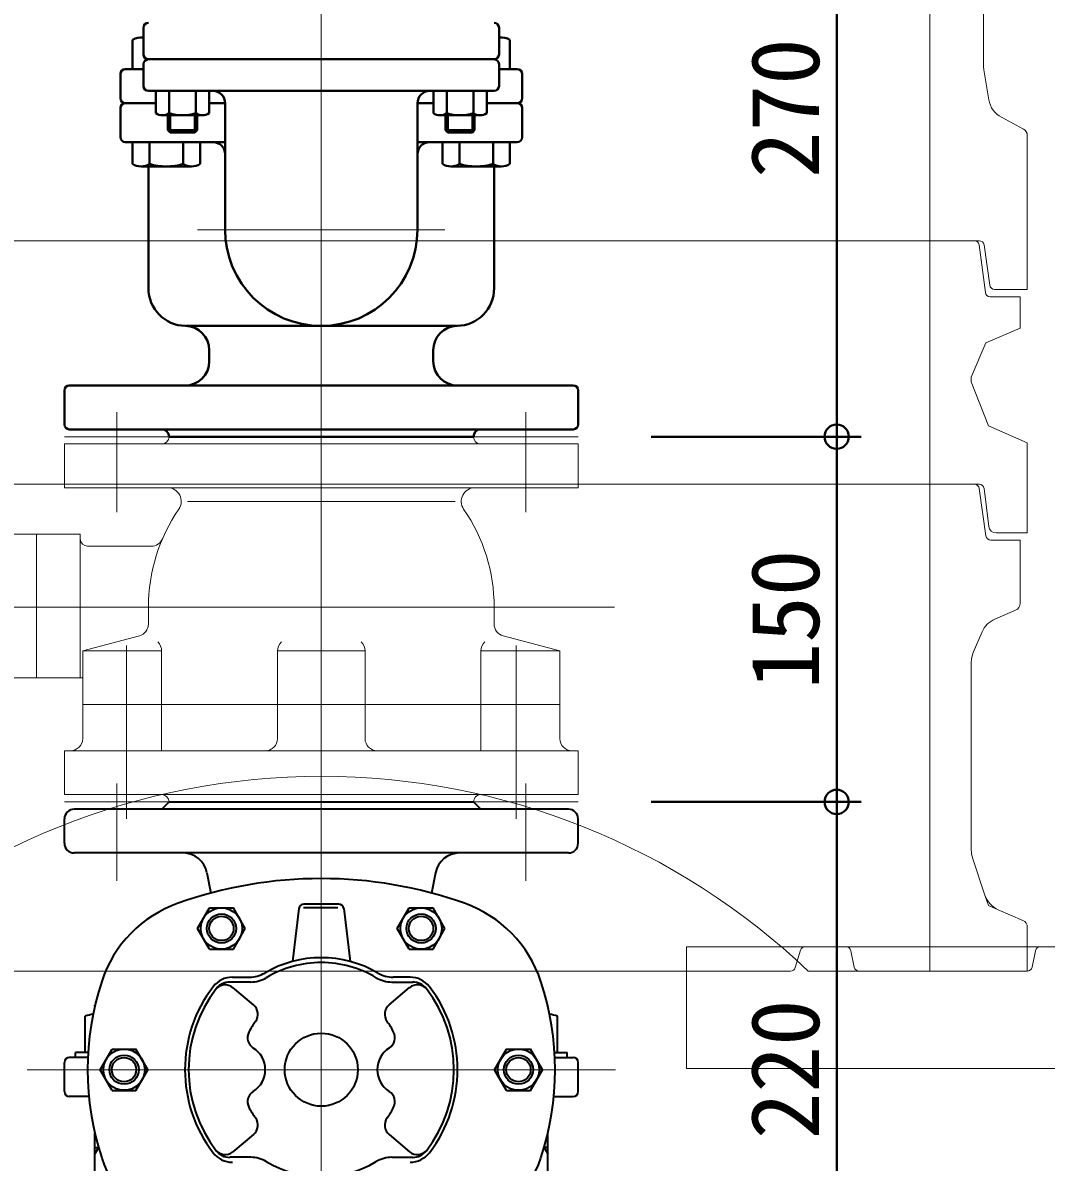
# Model space of a CAD drawing. Units: millimetres at full size, sheet at 1:20. Extents: x -5778 to 5792, y -3160 to 3160.
# Drawn here: x -997.4 to -577.1, y 1851.5 to 2319.5 of the extents above; entities that cross this region are included whole.
import ezdxf
from ezdxf.enums import TextEntityAlignment as Align

# ---------------------------------------------------------------- set-up
doc = ezdxf.new("R2010")
doc.units = ezdxf.units.MM
doc.header["$LTSCALE"] = 20
doc.header["$PDMODE"] = 32
doc.header["$PDSIZE"] = 10
for name, color, linetype, lineweight in [('0-7_TEMP01', 3, 'Continuous', 18), ('0-8_T字管', 6, 'Continuous', 35), ('0-9_躯体', 7, 'Continuous', 9), ('0-A_細線', 7, 'Continuous', 9), ('0-B_消火栓', 2, 'Continuous', 40), ('0-E_寸法', 1, 'Continuous', 40), ('1-3_補修弁', 7, 'Continuous', 9)]:
    doc.layers.add(name, color=color, linetype=linetype, lineweight=lineweight)
doc.styles.add('ＭＳ ゴシック', font='')
doc.styles.get('ＭＳ ゴシック').set_extended_font_data('MS Gothic')

msp = doc.modelspace()

# ---------------------------------------------------------------- linework, layer by layer
at = {"layer": '0-7_TEMP01'}
for p, q in [((-874.82, 2455.99), (-874.82, 2185.99)), ((-874.82, 2149.49), (-874.82, 2419.49)), ((-874.82, 2255.99), (-874.82, 1905.99)), ((-874.82, 2255.99), (-874.82, 2085.99)), ((-824.01, 2234.49), (-925.63, 2234.49)), ((-874.82, 2163.37), (-874.82, 1979.33)), ((-958.82, 2118.49), (-958.82, 2159.49)), ((-790.82, 2159.49), (-790.82, 2118.49)), ((-874.82, 2155.99), (-874.82, 1905.99)), ((-980.32, 2149.49), (-769.32, 2149.49)), ((-754.32, 2079.49), (-1068.21, 2079.49)), ((-954.82, 1992.48), (-954.82, 2063.78)), ((-794.82, 1992.48), (-794.82, 2063.78)), ((-874.82, 1532.15), (-874.82, 2017.68)), ((-958.82, 1967.02), (-958.82, 2007.07)), ((-790.82, 1967.02), (-790.82, 2007.07)), ((-980.32, 1999.48), (-769.32, 1999.48)), ((-874.82, 1978.32), (-874.82, 1618.49)), ((-1024.82, 1929.98), (-724.82, 1929.98)), ((-995.62, 1889.49), (-754.02, 1889.49))]:
    msp.add_line(p, q, dxfattribs=at)
at = {"layer": '0-8_T字管'}
for p, q in [((-937.32, 1999.48), (-940.32, 1996.48)), ((-937.32, 1999.48), (-812.32, 1999.48)), ((-812.32, 1999.48), (-809.32, 1996.48)), ((-773.32, 1996.48), (-976.32, 1996.48)), ((-980.32, 1982.49), (-980.32, 1992.48)), ((-769.32, 1982.49), (-769.32, 1992.48)), ((-773.32, 1978.49), (-976.32, 1978.49)), ((-921.76, 1970.37), (-920.16, 1962.05)), ((-827.88, 1970.37), (-829.48, 1962.05)), ((-867.6, 1957.43), (-882.04, 1957.43)), ((-925.62, 1947.49), (-920.72, 1955.97)), ((-920.72, 1955.97), (-910.92, 1955.97)), ((-906.02, 1947.49), (-910.92, 1955.97)), ((-884.04, 1955.67), (-886.66, 1933.93)), ((-867.99, 1955.97), (-882.09, 1955.97)), ((-865.61, 1955.67), (-862.98, 1933.93)), ((-843.62, 1947.49), (-838.72, 1955.97)), ((-838.72, 1955.97), (-828.92, 1955.97)), ((-824.02, 1947.49), (-828.92, 1955.97)), ((-920.72, 1938.99), (-925.62, 1947.49)), ((-910.92, 1938.99), (-906.02, 1947.49)), ((-838.72, 1938.99), (-843.62, 1947.49)), ((-828.92, 1938.99), (-824.02, 1947.49)), ((-920.72, 1938.99), (-910.92, 1938.99)), ((-838.72, 1938.99), (-828.92, 1938.99)), ((-903.8, 1925.49), (-912.44, 1925.49)), ((-911.31, 1927.49), (-904.35, 1927.49)), ((-845.83, 1925.49), (-837.2, 1925.49)), ((-838.33, 1927.49), (-845.29, 1927.49)), ((-902.64, 1916.1), (-911.08, 1923.18)), ((-847, 1916.1), (-838.56, 1923.18)), ((-967.82, 1915.99), (-967.75, 1915.99)), ((-967.82, 1915.69), (-967.82, 1915.99)), ((-781.82, 1915.99), (-781.89, 1915.99)), ((-781.82, 1915.69), (-781.82, 1915.99)), ((-971.82, 1896.48), (-971.82, 1911.41)), ((-777.82, 1896.48), (-777.82, 1911.41)), ((-975.82, 1894.48), (-975.82, 1896.48)), ((-970.61, 1896.48), (-975.82, 1896.48)), ((-965.62, 1889.49), (-960.72, 1897.97)), ((-960.72, 1897.97), (-950.92, 1897.97)), ((-784.02, 1889.49), (-788.92, 1897.97)), ((-779.03, 1896.48), (-773.82, 1896.48)), ((-773.82, 1894.48), (-773.82, 1896.48)), ((-980.32, 1880.48), (-980.32, 1892.48)), ((-970.71, 1894.48), (-978.32, 1894.48)), ((-778.93, 1894.48), (-771.32, 1894.48)), ((-769.32, 1880.48), (-769.32, 1892.48)), ((-960.72, 1881), (-965.62, 1889.49)), ((-798.72, 1881), (-803.62, 1889.49)), ((-788.92, 1881), (-784.02, 1889.49)), ((-970.29, 1878.49), (-978.32, 1878.49)), ((-960.72, 1881), (-950.92, 1881)), ((-798.72, 1881), (-788.92, 1881)), ((-779.35, 1878.49), (-771.32, 1878.49)), ((-967.82, 1827.49), (-967.82, 1863.27)), ((-902.64, 1862.88), (-911.08, 1855.79)), ((-847, 1862.88), (-838.56, 1855.79)), ((-781.82, 1827.49), (-781.82, 1863.27)), ((-966.32, 1857.49), (-967.82, 1854.89)), ((-967.82, 1857.49), (-966.32, 1857.49)), ((-903.8, 1853.49), (-912.44, 1853.49)), ((-845.83, 1853.49), (-837.2, 1853.49)), ((-783.32, 1857.49), (-781.82, 1854.89)), ((-781.82, 1857.49), (-783.32, 1857.49))]:
    msp.add_line(p, q, dxfattribs=at)
for points in [[(-950.92, 1881), (-946.02, 1889.49), (-950.92, 1897.97)], [(-803.62, 1889.49), (-798.72, 1897.97), (-788.92, 1897.97)]]:
    msp.add_lwpolyline(points, dxfattribs=at)
for centre, radius in [((-915.82, 1947.49), 8.48), ((-915.82, 1947.49), 6), ((-915.82, 1947.49), 5), ((-833.82, 1947.49), 8.48), ((-833.82, 1947.49), 6), ((-833.82, 1947.49), 5), ((-874.82, 1889.49), 15), ((-955.82, 1889.49), 8.48), ((-955.82, 1889.49), 6), ((-793.82, 1889.49), 8.48), ((-793.82, 1889.49), 6), ((-955.82, 1889.49), 5), ((-793.82, 1889.49), 5)]:
    msp.add_circle(centre, radius, dxfattribs=at)
for centre, radius, start, end in [((-976.32, 1992.48), 4, 90, 180), ((-773.32, 1992.48), 4, 0, 90), ((-976.32, 1982.49), 4, 180, 270), ((-773.32, 1982.49), 4, 270, 0), ((-931.58, 1968.49), 10, 10.886, 90), ((-818.06, 1968.49), 10, 90, 169.114), ((-874.82, 1791.98), 176, 70.493, 109.507), ((-916.56, 1909.81), 51, 109.507, 161.778), ((-882.04, 1955.43), 2, 90, 173.107), ((-867.6, 1955.43), 2, 6.893, 90), ((-833.08, 1909.81), 51, 18.222, 70.493), ((-874.82, 1889.49), 46, 59.683, 120.317), ((-874.82, 1889.49), 44, 90, 120.862), ((-874.82, 1889.49), 44, 59.138, 90), ((-904.35, 1939.99), 12.5, 270, 300.317), ((-845.29, 1939.99), 12.5, 239.683, 270), ((-854.82, 1889.49), 116, 161.778, 198.222), ((-874.82, 1889.49), 56, 142.505, 217.495), ((-911.31, 1917.48), 10, 90, 142.505), ((-914.3, 1919.34), 5, 50, 142.895), ((-912.44, 1918.49), 7, 90, 142.372), ((-903.8, 1937.99), 12.5, 270, 300.862), ((-845.83, 1937.99), 12.5, 239.138, 270), ((-835.34, 1919.34), 5, 37.105, 130), ((-838.33, 1917.48), 10, 37.495, 90), ((-837.2, 1918.49), 7, 37.628, 90), ((-874.82, 1889.49), 56, 322.505, 37.495), ((-894.82, 1889.49), 116, 341.778, 18.222), ((-874.82, 1889.49), 54.5, 142.372, 217.628), ((-874.82, 1889.49), 54.5, 322.372, 37.628), ((-959.82, 1895.4), 22.09, 111.033, 111.239), ((-905.86, 1912.26), 5, 323.723, 50), ((-843.78, 1912.26), 5, 130, 216.277), ((-789.82, 1895.4), 22.09, 68.761, 68.967), ((-965.82, 1895.15), 17.33, 99.1, 110.256), ((-783.82, 1895.15), 17.33, 69.744, 80.9), ((-900.1, 1902.63), 5, 152.533, 238.005), ((-874.82, 1889.49), 33.5, 143.723, 152.533), ((-874.82, 1889.49), 33.5, 27.467, 36.277), ((-849.54, 1902.63), 5, 301.995, 27.467), ((-908.32, 1889.49), 10.5, 301.995, 58.005), ((-841.32, 1889.49), 10.5, 121.995, 238.005), ((-978.32, 1892.48), 2, 90, 180), ((-771.32, 1892.48), 2, 0, 90), ((-978.32, 1880.48), 2, 180, 270), ((-900.1, 1876.34), 5, 121.995, 207.467), ((-849.54, 1876.34), 5, 332.533, 58.005), ((-771.32, 1880.48), 2, 270, 0), ((-874.82, 1889.49), 33.5, 207.467, 216.277), ((-874.82, 1889.49), 33.5, 323.723, 332.533), ((-905.86, 1866.7), 5, 310, 36.277), ((-843.78, 1866.7), 5, 143.723, 230), ((-911.31, 1861.49), 10, 217.495, 270), ((-914.3, 1859.62), 5, 217.105, 310), ((-912.44, 1860.48), 7, 217.628, 270), ((-903.8, 1840.99), 12.5, 59.138, 90), ((-845.83, 1840.99), 12.5, 90, 120.862), ((-835.34, 1859.62), 5, 230, 322.895), ((-838.33, 1861.49), 10, 270, 322.505), ((-837.2, 1860.48), 7, 270, 322.372), ((-916.56, 1869.16), 51, 198.222, 250.493), ((-874.82, 1889.49), 44, 239.138, 300.862), ((-833.08, 1869.16), 51, 289.507, 341.778)]:
    msp.add_arc(centre, radius, start, end, dxfattribs=at)
at = {"layer": '0-9_躯体'}
for p, q in [((-624.82, 2429.98), (-624.82, 2229.98)), ((-602.82, 2335.3), (-602.82, 2301.81)), ((-602.68, 2300.16), (-600.63, 2287.85)), ((-595.47, 2280.66), (-586.41, 2275.83)), ((-584.82, 2273.19), (-584.82, 2229.98)), ((-1145.08, 2229.98), (-874.82, 2229.98)), ((-874.82, 2229.98), (-1143.07, 2229.98)), ((-604.56, 2229.98), (-874.82, 2229.98)), ((-874.82, 2229.98), (-606.58, 2229.98)), ((-624.82, 2229.98), (-624.82, 2129.98)), ((-604.6, 2228.24), (-602.05, 2208.72)), ((-602.58, 2228.26), (-600.25, 2211.7)), ((-584.82, 2229.98), (-584.82, 2209.99)), ((-584.82, 2209.99), (-598.27, 2209.99)), ((-587.82, 2206.99), (-600.07, 2206.99)), ((-587.82, 2206.99), (-587.82, 2193.99)), ((-587.82, 2193.99), (-601.82, 2187.99)), ((-601.82, 2187.99), (-607.82, 2173.99)), ((-607.82, 2171.99), (-607.82, 2173.99)), ((-600.82, 2153.99), (-607.82, 2171.99)), ((-584.82, 2146.99), (-600.82, 2153.99)), ((-584.82, 2146.99), (-584.82, 2109.99)), ((-1145.06, 2129.98), (-874.82, 2129.98)), ((-604.59, 2129.98), (-874.82, 2129.98)), ((-624.82, 2129.98), (-624.82, 1929.98)), ((-604.58, 2128.26), (-601.83, 2108.71)), ((-602.6, 2128.23), (-600.65, 2112.61)), ((-599.85, 2106.99), (-587.82, 2106.99)), ((-599.85, 2106.99), (-587.82, 2106.99)), ((-597.67, 2109.99), (-584.82, 2109.99)), ((-587.82, 2106.99), (-587.82, 2080.96)), ((-589.64, 2078.2), (-598.14, 2074.56)), ((-603.39, 2069.3), (-607.01, 2060.87)), ((-607.82, 2056.93), (-607.82, 1979.61)), ((-607.31, 1976.44), (-602.22, 1961.2)), ((-600.82, 1956.98), (-602.22, 1961.2)), ((-584.82, 1948.02), (-584.82, 1929.98)), ((-724.82, 1939.99), (-524.82, 1939.99)), ((-724.82, 1939.99), (-724.82, 1889.99)), ((-680.15, 1931.41), (-678.01, 1938.56)), ((-655.91, 1931.59), (-657.26, 1938.37)), ((-581.5, 1938.37), (-582.86, 1931.59)), ((-682.07, 1929.98), (-724.82, 1929.98)), ((-674.82, 1929.98), (-584.82, 1929.98)), ((-584.82, 1929.98), (-653.95, 1929.98)), ((-724.82, 1889.99), (-524.82, 1889.99))]:
    msp.add_line(p, q, dxfattribs=at)
msp.add_lwpolyline([(-600.82, 1956.98), (-596.75, 1955.2), (-586.62, 1950.77)], dxfattribs=at)
for centre, radius, start, end in [((-592.82, 2301.81), 10, 180, 189.462), ((-590.76, 2289.49), 10, 189.462, 241.928), ((-587.82, 2273.19), 3, 0, 61.927), ((-606.58, 2227.98), 2, 7.431, 90), ((-604.56, 2227.98), 2, 7.999, 90), ((-598.27, 2211.99), 2, 187.999, 270), ((-600.07, 2208.98), 2, 187.431, 270), ((-606.56, 2127.98), 2, 7.999, 90), ((-604.59, 2127.98), 2, 7.124, 90), ((-597.67, 2112.99), 3, 187.126, 270), ((-599.85, 2108.98), 2, 187.999, 270), ((-590.82, 2080.96), 3, 293.199, 0), ((-594.21, 2065.36), 10, 113.198, 156.801), ((-597.82, 2056.93), 10, 156.801, 180), ((-874.82, 1719.99), 290, 90, 133.603), ((-874.82, 1719.99), 290, 46.397, 90), ((-597.82, 1979.61), 10, 180, 198.435), ((-592.74, 1964.36), 10, 198.435, 246.371), ((-587.82, 1948.02), 3, 0, 66.371), ((-676.1, 1937.99), 2, 90, 163.3), ((-659.23, 1937.99), 2, 11.309, 90), ((-579.54, 1937.99), 2, 90, 168.69), ((-682.07, 1931.98), 2, 270, 343.3), ((-653.95, 1931.98), 2, 191.309, 270), ((-584.82, 1931.98), 2, 270, 348.69)]:
    msp.add_arc(centre, radius, start, end, dxfattribs=at)
at = {"layer": '0-A_細線'}
msp.add_line((-937.82, 1999.48), (-811.82, 1999.48), dxfattribs=at)
at = {"layer": '0-B_消火栓'}
for p, q in [((-947.82, 2317.48), (-947.82, 2306.49)), ((-801.82, 2317.48), (-801.82, 2306.49)), ((-952.31, 2312.46), (-952.31, 2300.49)), ((-952.31, 2312.46), (-952.31, 2300.49)), ((-947.82, 2313.49), (-948.86, 2313.49)), ((-801.82, 2313.49), (-800.79, 2313.49)), ((-797.33, 2312.46), (-797.33, 2300.49)), ((-797.33, 2312.46), (-797.33, 2300.49)), ((-803.82, 2304.49), (-945.82, 2304.49)), ((-957.32, 2298.49), (-957.32, 2288.49)), ((-955.32, 2300.49), (-947.82, 2300.49)), ((-947.82, 2293.49), (-947.82, 2302.49)), ((-801.82, 2293.49), (-801.82, 2302.49)), ((-794.32, 2300.49), (-801.82, 2300.49)), ((-792.32, 2298.49), (-792.32, 2288.49)), ((-803.82, 2291.49), (-945.82, 2291.49)), ((-942.79, 2282.34), (-942.79, 2291.49)), ((-937.3, 2282.34), (-937.3, 2291.49)), ((-926.34, 2282.34), (-926.34, 2291.49)), ((-920.85, 2282.34), (-920.85, 2291.49)), ((-828.79, 2282.34), (-828.79, 2291.49)), ((-823.31, 2282.34), (-823.31, 2291.49)), ((-812.34, 2282.34), (-812.34, 2291.49)), ((-806.85, 2282.34), (-806.85, 2291.49)), ((-957.32, 2272.49), (-957.32, 2284.49)), ((-955.32, 2286.49), (-942.79, 2286.49)), ((-920.85, 2286.49), (-914.32, 2286.49)), ((-914.32, 2286.49), (-914.32, 2234.49)), ((-835.32, 2286.49), (-835.32, 2234.49)), ((-828.79, 2286.49), (-835.32, 2286.49)), ((-794.32, 2286.49), (-806.85, 2286.49)), ((-792.32, 2272.49), (-792.32, 2284.49)), ((-923.6, 2281.49), (-940.05, 2281.49)), ((-937.82, 2281.49), (-937.82, 2275.43)), ((-936.88, 2281.49), (-936.88, 2274.49)), ((-926.77, 2281.49), (-926.77, 2274.49)), ((-925.82, 2281.49), (-925.82, 2275.43)), ((-826.05, 2281.49), (-809.6, 2281.49)), ((-823.82, 2281.49), (-823.82, 2275.43)), ((-822.88, 2281.49), (-822.88, 2274.49)), ((-812.77, 2281.49), (-812.77, 2274.49)), ((-811.82, 2281.49), (-811.82, 2275.43)), ((-937.82, 2275.43), (-925.82, 2275.43)), ((-937.82, 2275.43), (-936.88, 2274.49)), ((-936.88, 2274.49), (-926.77, 2274.49)), ((-925.82, 2275.43), (-926.77, 2274.49)), ((-823.82, 2275.43), (-822.88, 2274.49)), ((-811.82, 2275.43), (-823.82, 2275.43)), ((-812.77, 2274.49), (-822.88, 2274.49)), ((-811.82, 2275.43), (-812.77, 2274.49)), ((-955.32, 2270.48), (-914.32, 2270.48)), ((-952.31, 2261.51), (-952.31, 2270.48)), ((-952.31, 2261.51), (-952.31, 2270.48)), ((-945.39, 2261.51), (-945.39, 2270.48)), ((-931.54, 2261.51), (-931.54, 2270.48)), ((-924.61, 2270.48), (-924.61, 2261.51)), ((-794.32, 2270.48), (-835.32, 2270.48)), ((-825.04, 2270.48), (-825.04, 2261.51)), ((-818.11, 2261.51), (-818.11, 2270.48)), ((-804.25, 2261.51), (-804.25, 2270.48)), ((-797.33, 2261.51), (-797.33, 2270.48)), ((-797.33, 2261.51), (-797.33, 2270.48)), ((-928.07, 2260.48), (-948.86, 2260.48)), ((-945.82, 2210.48), (-945.82, 2260.69)), ((-821.58, 2260.48), (-800.79, 2260.48)), ((-803.82, 2210.48), (-803.82, 2260.69)), ((-930.32, 2194.99), (-819.32, 2194.99)), ((-920.82, 2180.48), (-920.82, 2184.99)), ((-828.82, 2180.48), (-828.82, 2184.99)), ((-980.32, 2154.49), (-980.32, 2168.49)), ((-771.32, 2170.48), (-978.32, 2170.48)), ((-769.32, 2154.49), (-769.32, 2168.49)), ((-771.32, 2152.49), (-978.32, 2152.49)), ((-812.32, 2149.49), (-937.32, 2149.49))]:
    msp.add_line(p, q, dxfattribs=at)
for centre, radius, start, end in [((-945.82, 2317.48), 2, 90, 180), ((-803.82, 2317.48), 2, 0, 90), ((-948.86, 2307.1), 6.38, 80.697, 122.867), ((-800.79, 2307.1), 6.38, 57.133, 99.303), ((-945.82, 2306.49), 2, 180, 270), ((-945.82, 2302.49), 2, 90, 180), ((-803.82, 2306.49), 2, 270, 0), ((-803.82, 2302.49), 2, 0, 90), ((-955.32, 2298.49), 2, 90, 180), ((-794.32, 2298.49), 2, 0, 90), ((-945.82, 2293.49), 2, 180, 270), ((-803.82, 2293.49), 2, 270, 0), ((-919.32, 2286.49), 5, 0, 90), ((-830.32, 2286.49), 5, 90, 180), ((-955.32, 2288.49), 2, 180, 270), ((-955.32, 2284.49), 2, 90, 180), ((-794.32, 2288.49), 2, 270, 0), ((-794.32, 2284.49), 2, 0, 90), ((-940.05, 2286.31), 4.82, 235.33, 304.67), ((-931.82, 2299.49), 18, 252.259, 287.741), ((-923.6, 2286.31), 4.82, 235.33, 304.67), ((-826.05, 2286.31), 4.82, 235.33, 304.67), ((-817.82, 2299.49), 18, 252.259, 287.741), ((-809.6, 2286.31), 4.82, 235.33, 304.67), ((-955.32, 2272.49), 2, 180, 270), ((-919.32, 2265.48), 5, 0, 90), ((-830.32, 2265.48), 5, 90, 180), ((-794.32, 2272.49), 2, 270, 0), ((-948.86, 2266.86), 6.38, 237.133, 302.867), ((-938.46, 2284.49), 24, 253.221, 286.779), ((-928.07, 2266.86), 6.38, 237.133, 302.867), ((-821.58, 2266.86), 6.38, 237.133, 302.867), ((-811.18, 2284.49), 24, 253.221, 286.779), ((-800.79, 2266.86), 6.38, 237.133, 302.867), ((-874.82, 2234.49), 39.5, 180, 0), ((-930.32, 2210.48), 15.5, 180, 268.876), ((-819.32, 2210.48), 15.5, 271.124, 0), ((-930.82, 2184.99), 10, 0, 88.876), ((-818.82, 2184.99), 10, 91.124, 180), ((-930.82, 2180.48), 10, 270, 0), ((-818.82, 2180.48), 10, 180, 270), ((-978.32, 2168.49), 2, 90, 180), ((-771.32, 2168.49), 2, 0, 90), ((-978.32, 2154.49), 2, 180, 270), ((-771.32, 2154.49), 2, 270, 0), ((-940.32, 2149.49), 3, 0, 90), ((-809.32, 2149.49), 3, 90, 180)]:
    msp.add_arc(centre, radius, start, end, dxfattribs=at)
at = {"layer": '0-E_寸法'}
for p, q in [((-663.11, 2419.49), (-663.11, 2149.49)), ((-739.32, 2149.49), (-653.11, 2149.49)), ((-739.32, 2149.49), (-653.11, 2149.49)), ((-663.11, 2149.49), (-663.11, 1999.48)), ((-739.32, 1999.48), (-653.11, 1999.48)), ((-739.32, 1999.48), (-653.11, 1999.48)), ((-663.11, 1999.48), (-663.11, 1779.98))]:
    msp.add_line(p, q, dxfattribs=at)
for p in [(-663.11, 2149.49), (-663.11, 1999.48)]:
    msp.add_point(p, dxfattribs=at)
at = {"layer": '1-3_補修弁'}
for p, q in [((-937.32, 2149.49), (-812.32, 2149.49)), ((-980.32, 2146.48), (-769.32, 2146.48)), ((-980.32, 2128.49), (-980.32, 2146.48)), ((-769.32, 2146.48), (-769.32, 2128.49)), ((-769.32, 2128.49), (-980.32, 2128.49)), ((-929.82, 2122.91), (-819.82, 2122.91)), ((-1005.82, 2109.49), (-973.82, 2109.49)), ((-991.82, 2050.49), (-991.82, 2109.49)), ((-973.82, 2050.49), (-973.82, 2109.49)), ((-970.82, 2104.49), (-944.65, 2104.49)), ((-945.82, 2072.55), (-945.82, 2079.49)), ((-803.82, 2072.55), (-803.82, 2079.49)), ((-949.52, 2067.72), (-972.82, 2061.49)), ((-800.12, 2067.72), (-776.82, 2061.49)), ((-972.82, 2061.49), (-972.82, 2025.49)), ((-972.82, 2061.49), (-940.38, 2061.49)), ((-940.38, 2061.49), (-940.38, 2020.48)), ((-892.82, 2061.49), (-856.83, 2061.49)), ((-892.82, 2025.49), (-892.82, 2061.49)), ((-856.83, 2025.49), (-856.83, 2061.49)), ((-809.25, 2061.49), (-809.25, 2020.48)), ((-809.25, 2061.49), (-776.82, 2061.49)), ((-776.82, 2025.49), (-776.82, 2061.49)), ((-1005.82, 2050.49), (-972.82, 2050.49)), ((-972.82, 2039.49), (-776.82, 2039.49)), ((-769.32, 2020.48), (-980.32, 2020.48)), ((-980.32, 2002.49), (-980.32, 2020.48)), ((-769.32, 2002.49), (-769.32, 2020.48)), ((-769.32, 2002.49), (-980.32, 2002.49)), ((-812.32, 1999.48), (-937.32, 1999.48))]:
    msp.add_line(p, q, dxfattribs=at)
for centre, radius, start, end in [((-940.32, 2149.49), 3, 270, 0), ((-809.32, 2149.49), 3, 180, 270), ((-937.9, 2122.91), 5.58, 325.458, 90), ((-811.74, 2122.91), 5.58, 90, 214.542), ((-874.82, 2079.49), 71, 145.458, 180), ((-874.82, 2079.49), 71, 0, 34.542), ((-970.82, 2107.49), 3, 180, 270), ((-944.65, 2109.49), 5, 270, 336.75), ((-950.82, 2072.55), 5, 285, 0), ((-798.82, 2072.55), 5, 180, 255), ((-945.38, 2061.49), 5, 0, 47.288), ((-887.81, 2061.49), 5, 132.712, 180), ((-861.83, 2061.49), 5, 0, 47.288), ((-804.25, 2061.49), 5, 132.712, 180), ((-977.82, 2025.49), 5, 270, 0), ((-897.81, 2025.49), 5, 270, 0), ((-851.83, 2025.49), 5, 180, 270), ((-771.82, 2025.49), 5, 180, 270), ((-940.32, 1999.48), 3, 0, 90), ((-809.32, 1999.48), 3, 90, 180)]:
    msp.add_arc(centre, radius, start, end, dxfattribs=at)

# ---------------------------------------------------------------- texts
at = {"layer": '0-E_寸法', "style": 'ＭＳ ゴシック'}
for s, p in [('270', (-661.89, 2255.68)), ('150', (-661.89, 2045.68)), ('220', (-661.89, 1860.93))]:
    msp.add_text(s, height=28.15, rotation=90, dxfattribs=at).set_placement(p, align=Align.BOTTOM_LEFT)

doc.saveas('drawing.dxf')
